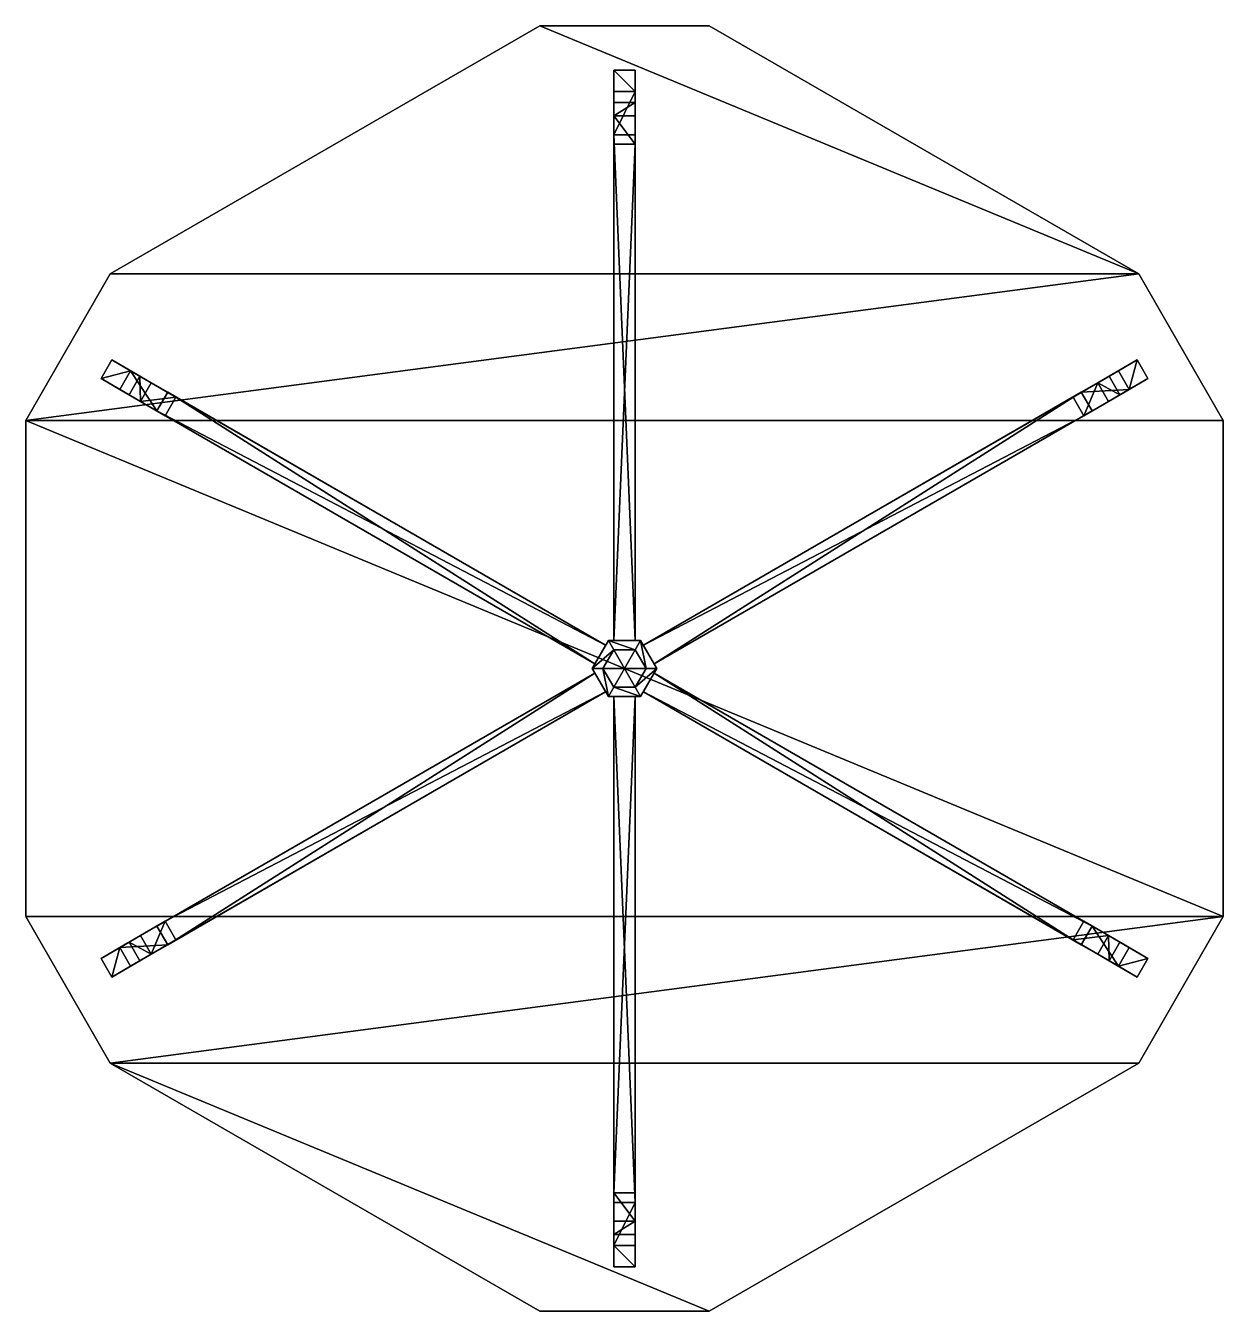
# Paper-space layout 'Layout1' of a CAD drawing. Extents: x 525.06 to 527.88, y 48.43 to 51.47.
import ezdxf

# ---------------------------------------------------------------- set-up
doc = ezdxf.new("R2010")
doc.units = 0
doc.header["$LTSCALE"] = 20
doc.layers.add('02CVC29-BARS', color=4, linetype='CONTINUOUS')
doc.layers.add('02CVC29-MAIN', color=7, linetype='CONTINUOUS')

psp = doc.layouts.get("Layout1")

# ---------------------------------------------------------------- meshes
at = {"layer": '02CVC29-BARS', "color": 0}
mesh = psp.add_polyface(dxfattribs=at)
corners = [(526.4451, 51.2107), (526.4959, 51.2107), (526.4959, 51.3123), (526.4451, 51.3123), (526.4451, 51.2555), (526.4959, 51.2555), (526.4959, 51.1882), (526.4451, 51.1882), (526.4451, 51.2869), (526.4959, 51.2869), (526.4451, 51.3631), (526.4959, 51.3631), (526.4451, 51.2869), (526.4959, 51.2869), (526.4959, 51.3631), (526.4451, 51.3631), (526.5467, 49.9508), (526.4705, 49.9508), (526.5086, 49.8848), (526.4324, 49.8848), (526.3943, 49.9508), (526.4324, 50.0168), (526.5086, 50.0168), (527.549, 50.6028), (527.5744, 50.5588), (527.6623, 50.6096), (527.6369, 50.6536), (527.5878, 50.6252), (527.6132, 50.5812), (527.5549, 50.5475), (527.5295, 50.5915), (527.6149, 50.6409), (527.6403, 50.5969), (527.6809, 50.679), (527.7063, 50.635), (527.5744, 49.3428), (527.549, 49.2988), (527.6369, 49.248), (527.6623, 49.292), (527.6132, 49.3204), (527.5878, 49.2764), (527.5295, 49.3101), (527.5549, 49.3541), (527.6403, 49.3047), (527.6149, 49.2607), (527.7063, 49.2666), (527.6809, 49.2226), (525.3667, 50.5588), (525.3921, 50.6028), (525.3041, 50.6536), (525.2787, 50.6096), (525.3279, 50.5812), (525.3533, 50.6252), (525.4115, 50.5915), (525.3861, 50.5475), (525.3007, 50.5969), (525.3261, 50.6409), (525.2347, 50.635), (525.2601, 50.679), (526.4259, 50.0059), (526.4259, 50.0059), (526.5213, 49.9508), (526.5467, 49.9508), (526.4959, 49.9068), (526.5086, 49.8848), (526.4451, 49.9068), (526.4324, 49.8848), (526.4197, 49.9508), (526.3943, 49.9508), (525.3921, 49.2988), (525.3667, 49.3428), (525.2787, 49.292), (525.3041, 49.248), (526.4259, 49.8957), (526.4005, 49.9397), (525.3533, 49.2764), (525.3279, 49.3204), (525.3861, 49.3541), (525.4115, 49.3101), (525.3261, 49.2607), (525.3007, 49.3047), (525.2601, 49.2226), (525.2347, 49.2666), (526.4259, 49.8957), (526.4005, 49.9397), (526.4959, 49.9948), (526.5086, 50.0168), (526.4451, 49.9948), (526.4324, 50.0168), (526.4005, 49.9619), (526.4005, 49.9619), (526.5151, 50.0059), (526.5405, 49.9619), (526.5151, 50.0059), (526.5405, 49.9619), (526.5405, 49.9397), (526.5151, 49.8957), (526.5405, 49.9397), (526.5151, 49.8957), (526.4959, 48.6908), (526.4451, 48.6908), (526.4451, 48.5892), (526.4959, 48.5892), (526.4959, 48.6146), (526.4451, 48.6146), (526.4959, 48.646), (526.4451, 48.646), (526.4451, 48.7133), (526.4959, 48.7133), (526.4451, 48.5384), (526.4959, 48.5384), (526.4451, 49.8846), (526.4451, 49.8846), (526.4959, 49.8846), (526.4959, 49.8846), (526.5213, 49.9508), (526.5213, 49.9508), (526.4959, 49.9068), (526.4959, 49.9068), (526.4959, 49.9948), (526.4959, 49.9948), (526.4451, 49.9948), (526.4451, 49.9948), (526.4197, 49.9508), (526.4197, 49.9508), (526.4451, 49.9068), (526.4451, 49.9068), (527.7063, 50.635), (527.6809, 50.679), (527.6809, 49.2226), (527.7063, 49.2666), (527.6149, 50.6409), (527.6403, 50.5969), (525.3007, 50.5969), (525.3261, 50.6409), (525.2601, 50.679), (525.2347, 50.635), (526.4959, 49.9068), (526.4451, 49.9068), (526.4197, 49.9508), (526.4451, 49.9948), (526.4959, 49.9948), (526.5213, 49.9508), (526.4451, 48.5384), (526.4451, 48.6146), (526.4959, 48.5384), (526.4959, 48.6146), (527.6403, 49.3047), (527.6149, 49.2607), (525.3261, 49.2607), (525.3007, 49.3047), (525.2347, 49.2666), (525.2601, 49.2226), (526.4451, 50.0169), (526.4959, 50.0169), (526.4451, 50.0169), (526.4959, 50.0169)]
mesh.append_faces([[corners[k] for k in face] for face in [(16, 17, 18), (19, 17, 20), (18, 17, 19), (20, 17, 21), (21, 17, 22), (22, 17, 16)]], dxfattribs={"color": 0})
mesh.append_faces([[corners[k] for k in face] for face in [(8, 9, 4), (5, 4, 9), (3, 2, 10), (11, 10, 2), (4, 3, 8), (10, 8, 3), (1, 6, 2), (5, 2, 6), (11, 9, 14), (13, 14, 9), (31, 32, 27), (28, 27, 32), (24, 29, 25), (28, 25, 29), (26, 25, 33), (34, 33, 25), (27, 26, 31), (33, 31, 26), (43, 44, 39), (40, 39, 44), (36, 41, 37), (40, 37, 41), (38, 37, 45), (46, 45, 37), (39, 38, 43), (45, 43, 38), (55, 56, 51), (52, 51, 56), (50, 49, 57), (58, 57, 49), (51, 50, 55), (57, 55, 50), (48, 53, 49), (52, 49, 53), (61, 62, 63), (64, 63, 62), (65, 66, 67), (68, 67, 66), (63, 64, 65), (66, 65, 64), (73, 74, 69), (70, 69, 74), (79, 80, 75), (76, 75, 80), (72, 71, 81), (82, 81, 71), (75, 72, 79), (81, 79, 72), (70, 77, 71), (76, 71, 77), (78, 77, 83), (84, 83, 77), (83, 73, 78), (69, 78, 73), (85, 86, 61), (62, 61, 86), (67, 68, 87), (88, 87, 68), (87, 88, 85), (86, 85, 88), (54, 53, 89), (60, 89, 53), (90, 59, 47), (48, 47, 59), (89, 90, 54), (47, 54, 90), (91, 92, 23), (24, 23, 92), (93, 91, 30), (23, 30, 91), (30, 29, 93), (94, 93, 29), (42, 41, 95), (96, 95, 41), (97, 98, 35), (36, 35, 98), (95, 97, 42), (35, 42, 97), (64, 18, 66), (19, 66, 18), (66, 19, 68), (20, 68, 19), (68, 20, 88), (21, 88, 20), (88, 21, 86), (22, 86, 21), (86, 22, 62), (16, 62, 22), (62, 16, 64), (18, 64, 16), (103, 104, 105), (106, 105, 104), (105, 102, 103), (110, 103, 102), (102, 101, 110), (109, 110, 101), (100, 107, 101), (106, 101, 107), (113, 114, 108), (99, 108, 114), (114, 111, 99), (100, 99, 111), (108, 107, 113), (112, 113, 107), (115, 116, 117), (118, 117, 116), (119, 120, 115), (116, 115, 120), (121, 122, 119), (120, 119, 122), (123, 124, 121), (122, 121, 124), (125, 126, 123), (124, 123, 126), (117, 118, 125), (126, 125, 118), (58, 56, 135), (134, 135, 56), (137, 63, 138), (65, 138, 63), (138, 65, 139), (67, 139, 65), (139, 67, 140), (87, 140, 67), (140, 87, 141), (85, 141, 87), (141, 85, 142), (61, 142, 85), (142, 61, 137), (63, 137, 61), (109, 104, 143), (144, 143, 104), (82, 80, 151), (150, 151, 80), (34, 32, 127), (132, 127, 32), (46, 44, 129), (148, 129, 44), (153, 154, 0), (1, 0, 154), (155, 153, 7), (0, 7, 153), (7, 6, 155), (156, 155, 6)]], dxfattribs={"vtx1": -1, "color": 0})
mesh.append_faces([[corners[k] for k in face] for face in [(0, 1, 2), (2, 3, 0), (4, 5, 6), (6, 7, 4), (2, 5, 9), (9, 11, 2), (7, 0, 3), (3, 4, 7), (12, 13, 9), (9, 8, 12), (10, 11, 14), (14, 15, 10), (8, 10, 15), (15, 12, 8), (23, 24, 25), (25, 26, 23), (27, 28, 29), (29, 30, 27), (30, 23, 26), (26, 27, 30), (25, 28, 32), (32, 34, 25), (35, 36, 37), (37, 38, 35), (39, 40, 41), (41, 42, 39), (42, 35, 38), (38, 39, 42), (37, 40, 44), (44, 46, 37), (47, 48, 49), (49, 50, 47), (51, 52, 53), (53, 54, 51), (49, 52, 56), (56, 58, 49), (54, 47, 50), (50, 51, 54), (59, 60, 53), (53, 48, 59), (69, 70, 71), (71, 72, 69), (75, 76, 77), (77, 78, 75), (71, 76, 80), (80, 82, 71), (78, 69, 72), (72, 75, 78), (74, 84, 77), (77, 70, 74), (92, 94, 29), (29, 24, 92), (98, 96, 41), (41, 36, 98), (99, 100, 101), (101, 102, 99), (105, 106, 107), (107, 108, 105), (101, 106, 104), (104, 109, 101), (108, 99, 102), (102, 105, 108), (111, 112, 107), (107, 100, 111), (33, 34, 127), (127, 128, 33), (45, 46, 129), (129, 130, 45), (131, 132, 32), (32, 31, 131), (133, 134, 56), (56, 55, 133), (57, 58, 135), (135, 136, 57), (55, 57, 136), (136, 133, 55), (103, 110, 145), (145, 146, 103), (110, 109, 143), (143, 145, 110), (146, 144, 104), (104, 103, 146), (147, 148, 44), (44, 43, 147), (149, 150, 80), (80, 79, 149), (81, 82, 151), (151, 152, 81), (79, 81, 152), (152, 149, 79), (31, 33, 128), (128, 131, 31), (43, 45, 130), (130, 147, 43), (154, 156, 6), (6, 1, 154)]], dxfattribs={"vtx2": -1, "color": 0})
at = {"layer": '02CVC29-MAIN', "color": 0}
mesh = psp.add_polyface(dxfattribs=at)
corners = [(526.6702, 51.4679), (526.6702, 51.4679), (526.2708, 51.4679), (526.2708, 51.4679), (527.8843, 50.5364), (527.8843, 50.5364), (527.6845, 50.8823), (527.6845, 50.8823), (527.6845, 49.0192), (527.6845, 49.0192), (527.8843, 49.3652), (527.8843, 49.3652), (526.2708, 48.4336), (526.2708, 48.4336), (526.6702, 48.4336), (526.6702, 48.4336), (525.2565, 49.0192), (525.2565, 49.0192), (525.0568, 50.5364), (525.0568, 50.5364), (525.0568, 49.3652), (525.0568, 49.3652), (525.2565, 50.8823), (525.2565, 50.8823)]
mesh.append_faces([[corners[k] for k in face] for face in [(8, 16, 14), (4, 18, 10), (21, 10, 18), (22, 6, 2)]], dxfattribs={"vtx0": -1, "vtx1": -1, "color": 0})
mesh.append_faces([[corners[k] for k in face] for face in [(6, 22, 18), (18, 4, 6), (10, 21, 16), (16, 8, 10)]], dxfattribs={"vtx0": -1, "vtx2": -1, "color": 0})
mesh.append_faces([[corners[k] for k in face] for face in [(0, 1, 2), (3, 2, 1), (4, 5, 6), (7, 6, 5), (8, 9, 10), (11, 10, 9), (12, 13, 14), (15, 14, 13), (12, 14, 16), (22, 23, 18), (19, 18, 23), (21, 20, 16), (17, 16, 20), (0, 2, 6)]], dxfattribs={"vtx1": -1, "color": 0})
mesh.append_faces([[corners[k] for k in face] for face in [(10, 11, 5), (5, 4, 10), (16, 17, 13), (13, 12, 16), (14, 15, 9), (9, 8, 14), (18, 19, 20), (20, 21, 18), (2, 3, 23), (23, 22, 2), (6, 7, 1), (1, 0, 6)]], dxfattribs={"vtx2": -1, "color": 0})

doc.saveas('drawing.dxf')
